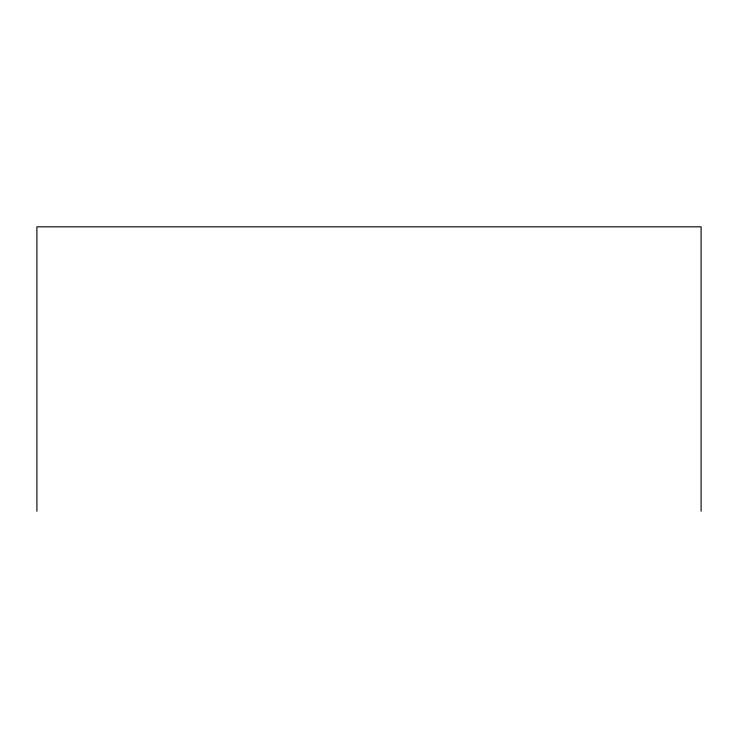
<?xml version="1.0" encoding="UTF-8"?>
<svg xmlns="http://www.w3.org/2000/svg" width="738" height="738" viewBox="0 0 738 738"><rect width="100%" height="100%" fill="white"/><g stroke="black" fill="none" stroke-linecap="round" stroke-linejoin="round"><path stroke-width="1.11" d="M701.1 511.176L701.1 226.824L36.9 226.824L36.9 511.176"/></g></svg>
